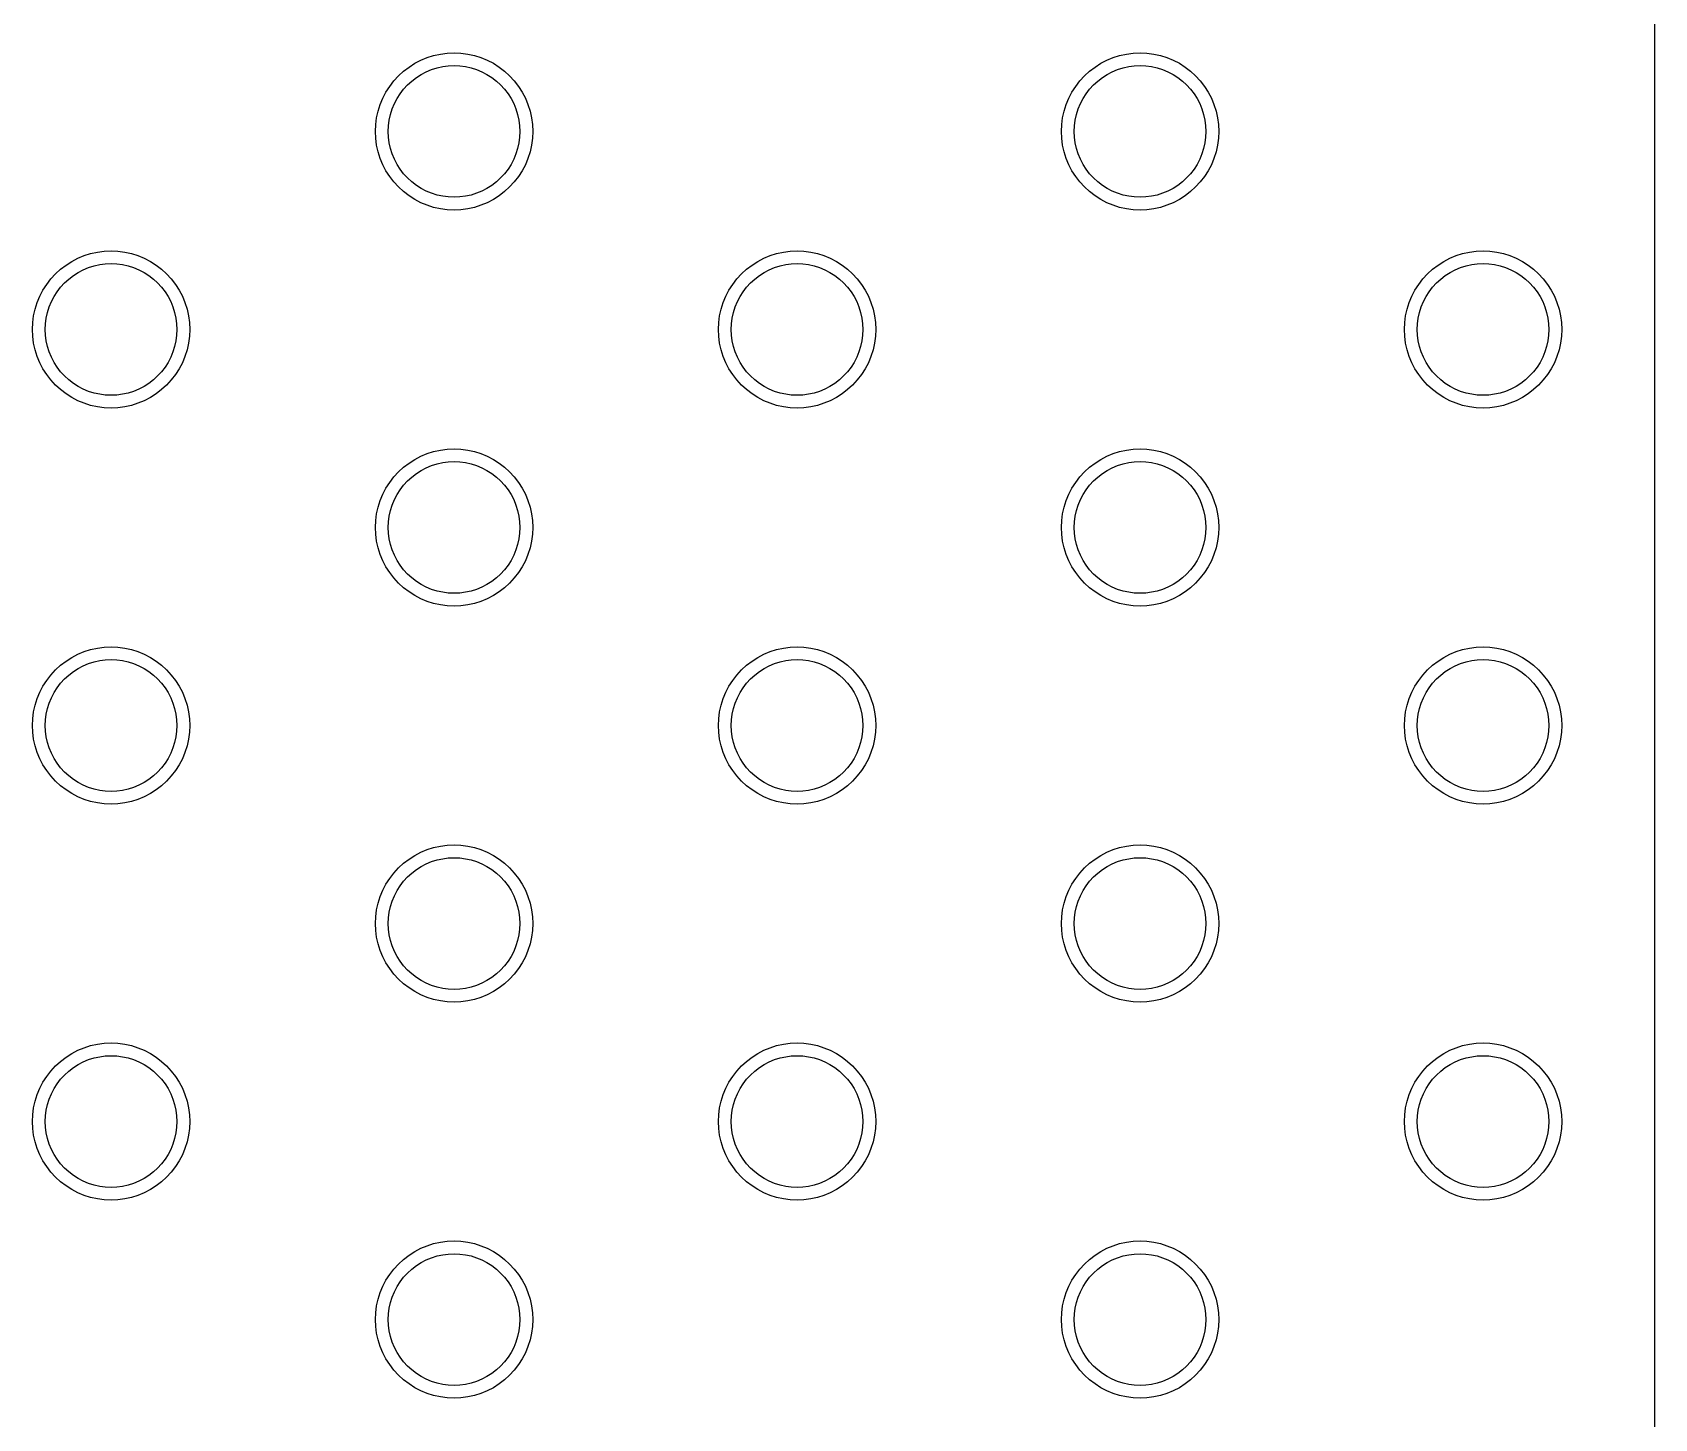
# Model space of a CAD drawing. Header units: millimetres. Extents: x 0 to 689, y -1000001 to 2212.
# Drawn here: x 291.1 to 454.9, y 1805 to 1945 of the extents above; entities that cross this region are included whole.
import ezdxf

# ---------------------------------------------------------------- set-up
doc = ezdxf.new("R2010")
doc.units = ezdxf.units.MM
doc.layers.add('DRAWING', color=7, linetype='Continuous')

msp = doc.modelspace()

# ---------------------------------------------------------------- linework, layer by layer
at = {"layer": 'DRAWING', "linetype": 'CONTINUOUS', "true_color": 0x222222}
msp.add_line((454.92, 2135), (454.92, 335), dxfattribs=at)
at = {"layer": 'DRAWING', "linetype": 'CONTINUOUS', "true_color": 0xff1a1a}
for points in [[(341.62, 1935), (341.59, 1934.31), (341.5, 1933.62), (341.35, 1932.94), (341.14, 1932.28), (340.88, 1931.64), (340.56, 1931.03), (340.18, 1930.45), (339.76, 1929.9), (339.29, 1929.39), (338.78, 1928.92), (338.23, 1928.5), (337.65, 1928.12), (337.04, 1927.8), (336.4, 1927.54), (335.74, 1927.33), (335.06, 1927.18), (334.37, 1927.09), (333.68, 1927.06), (332.99, 1927.09), (332.3, 1927.18), (331.62, 1927.33), (330.96, 1927.54), (330.32, 1927.8), (329.71, 1928.12), (329.13, 1928.5), (328.58, 1928.92), (328.07, 1929.39), (327.6, 1929.9), (327.18, 1930.45), (326.8, 1931.03), (326.48, 1931.64), (326.22, 1932.28), (326.01, 1932.94), (325.86, 1933.62), (325.77, 1934.31), (325.74, 1935), (325.77, 1935.69), (325.86, 1936.38), (326.01, 1937.06), (326.22, 1937.72), (326.48, 1938.36), (326.8, 1938.97), (327.18, 1939.55), (327.6, 1940.1), (328.07, 1940.61), (328.58, 1941.08), (329.13, 1941.5), (329.71, 1941.88), (330.32, 1942.2), (330.96, 1942.46), (331.62, 1942.67), (332.3, 1942.82), (332.99, 1942.91), (333.68, 1942.94), (334.37, 1942.91), (335.06, 1942.82), (335.74, 1942.67), (336.4, 1942.46), (337.04, 1942.2), (337.65, 1941.88), (338.23, 1941.5), (338.78, 1941.08), (339.29, 1940.61), (339.76, 1940.1), (340.18, 1939.55), (340.56, 1938.97), (340.88, 1938.36), (341.14, 1937.72), (341.35, 1937.06), (341.5, 1936.38), (341.59, 1935.69), (341.62, 1935)], [(410.9, 1935), (410.87, 1934.31), (410.78, 1933.62), (410.63, 1932.94), (410.42, 1932.28), (410.16, 1931.64), (409.84, 1931.03), (409.46, 1930.45), (409.04, 1929.9), (408.57, 1929.39), (408.06, 1928.92), (407.51, 1928.5), (406.93, 1928.12), (406.32, 1927.8), (405.68, 1927.54), (405.02, 1927.33), (404.34, 1927.18), (403.65, 1927.09), (402.96, 1927.06), (402.27, 1927.09), (401.58, 1927.18), (400.9, 1927.33), (400.24, 1927.54), (399.6, 1927.8), (398.99, 1928.12), (398.41, 1928.5), (397.86, 1928.92), (397.35, 1929.39), (396.88, 1929.9), (396.46, 1930.45), (396.08, 1931.03), (395.76, 1931.64), (395.5, 1932.28), (395.29, 1932.94), (395.14, 1933.62), (395.05, 1934.31), (395.02, 1935), (395.05, 1935.69), (395.14, 1936.38), (395.29, 1937.06), (395.5, 1937.72), (395.76, 1938.36), (396.08, 1938.97), (396.46, 1939.55), (396.88, 1940.1), (397.35, 1940.61), (397.86, 1941.08), (398.41, 1941.5), (398.99, 1941.88), (399.6, 1942.2), (400.24, 1942.46), (400.9, 1942.67), (401.58, 1942.82), (402.27, 1942.91), (402.96, 1942.94), (403.65, 1942.91), (404.34, 1942.82), (405.02, 1942.67), (405.68, 1942.46), (406.32, 1942.2), (406.93, 1941.88), (407.51, 1941.5), (408.06, 1941.08), (408.57, 1940.61), (409.04, 1940.1), (409.46, 1939.55), (409.84, 1938.97), (410.16, 1938.36), (410.42, 1937.72), (410.63, 1937.06), (410.78, 1936.38), (410.87, 1935.69), (410.9, 1935)], [(306.98, 1915), (306.95, 1914.31), (306.86, 1913.62), (306.71, 1912.94), (306.5, 1912.28), (306.24, 1911.64), (305.92, 1911.03), (305.54, 1910.45), (305.12, 1909.9), (304.65, 1909.39), (304.14, 1908.92), (303.59, 1908.5), (303.01, 1908.12), (302.4, 1907.8), (301.76, 1907.54), (301.1, 1907.33), (300.42, 1907.18), (299.73, 1907.09), (299.04, 1907.06), (298.35, 1907.09), (297.66, 1907.18), (296.98, 1907.33), (296.32, 1907.54), (295.68, 1907.8), (295.07, 1908.12), (294.49, 1908.5), (293.94, 1908.92), (293.43, 1909.39), (292.96, 1909.9), (292.54, 1910.45), (292.16, 1911.03), (291.84, 1911.64), (291.58, 1912.28), (291.37, 1912.94), (291.22, 1913.62), (291.13, 1914.31), (291.1, 1915), (291.13, 1915.69), (291.22, 1916.38), (291.37, 1917.06), (291.58, 1917.72), (291.84, 1918.36), (292.16, 1918.97), (292.54, 1919.55), (292.96, 1920.1), (293.43, 1920.61), (293.94, 1921.08), (294.49, 1921.5), (295.07, 1921.88), (295.68, 1922.2), (296.32, 1922.46), (296.98, 1922.67), (297.66, 1922.82), (298.35, 1922.91), (299.04, 1922.94), (299.73, 1922.91), (300.42, 1922.82), (301.1, 1922.67), (301.76, 1922.46), (302.4, 1922.2), (303.01, 1921.88), (303.59, 1921.5), (304.14, 1921.08), (304.65, 1920.61), (305.12, 1920.1), (305.54, 1919.55), (305.92, 1918.97), (306.24, 1918.36), (306.5, 1917.72), (306.71, 1917.06), (306.86, 1916.38), (306.95, 1915.69), (306.98, 1915)], [(376.26, 1915), (376.23, 1914.31), (376.14, 1913.62), (375.99, 1912.94), (375.78, 1912.28), (375.52, 1911.64), (375.2, 1911.03), (374.82, 1910.45), (374.4, 1909.9), (373.93, 1909.39), (373.42, 1908.92), (372.87, 1908.5), (372.29, 1908.12), (371.68, 1907.8), (371.04, 1907.54), (370.38, 1907.33), (369.7, 1907.18), (369.01, 1907.09), (368.32, 1907.06), (367.63, 1907.09), (366.94, 1907.18), (366.26, 1907.33), (365.6, 1907.54), (364.96, 1907.8), (364.35, 1908.12), (363.77, 1908.5), (363.22, 1908.92), (362.71, 1909.39), (362.24, 1909.9), (361.82, 1910.45), (361.44, 1911.03), (361.12, 1911.64), (360.86, 1912.28), (360.65, 1912.94), (360.5, 1913.62), (360.41, 1914.31), (360.38, 1915), (360.41, 1915.69), (360.5, 1916.38), (360.65, 1917.06), (360.86, 1917.72), (361.12, 1918.36), (361.44, 1918.97), (361.82, 1919.55), (362.24, 1920.1), (362.71, 1920.61), (363.22, 1921.08), (363.77, 1921.5), (364.35, 1921.88), (364.96, 1922.2), (365.6, 1922.46), (366.26, 1922.67), (366.94, 1922.82), (367.63, 1922.91), (368.32, 1922.94), (369.01, 1922.91), (369.7, 1922.82), (370.38, 1922.67), (371.04, 1922.46), (371.68, 1922.2), (372.29, 1921.88), (372.87, 1921.5), (373.42, 1921.08), (373.93, 1920.61), (374.4, 1920.1), (374.82, 1919.55), (375.2, 1918.97), (375.52, 1918.36), (375.78, 1917.72), (375.99, 1917.06), (376.14, 1916.38), (376.23, 1915.69), (376.26, 1915)], [(445.54, 1915), (445.51, 1914.31), (445.42, 1913.62), (445.27, 1912.94), (445.06, 1912.28), (444.8, 1911.64), (444.48, 1911.03), (444.1, 1910.45), (443.68, 1909.9), (443.21, 1909.39), (442.7, 1908.92), (442.15, 1908.5), (441.57, 1908.12), (440.96, 1907.8), (440.32, 1907.54), (439.66, 1907.33), (438.98, 1907.18), (438.29, 1907.09), (437.6, 1907.06), (436.91, 1907.09), (436.22, 1907.18), (435.54, 1907.33), (434.88, 1907.54), (434.24, 1907.8), (433.63, 1908.12), (433.05, 1908.5), (432.5, 1908.92), (431.99, 1909.39), (431.52, 1909.9), (431.1, 1910.45), (430.72, 1911.03), (430.4, 1911.64), (430.14, 1912.28), (429.93, 1912.94), (429.78, 1913.62), (429.69, 1914.31), (429.66, 1915), (429.69, 1915.69), (429.78, 1916.38), (429.93, 1917.06), (430.14, 1917.72), (430.4, 1918.36), (430.72, 1918.97), (431.1, 1919.55), (431.52, 1920.1), (431.99, 1920.61), (432.5, 1921.08), (433.05, 1921.5), (433.63, 1921.88), (434.24, 1922.2), (434.88, 1922.46), (435.54, 1922.67), (436.22, 1922.82), (436.91, 1922.91), (437.6, 1922.94), (438.29, 1922.91), (438.98, 1922.82), (439.66, 1922.67), (440.32, 1922.46), (440.96, 1922.2), (441.57, 1921.88), (442.15, 1921.5), (442.7, 1921.08), (443.21, 1920.61), (443.68, 1920.1), (444.1, 1919.55), (444.48, 1918.97), (444.8, 1918.36), (445.06, 1917.72), (445.27, 1917.06), (445.42, 1916.38), (445.51, 1915.69), (445.54, 1915)], [(341.62, 1895), (341.59, 1894.31), (341.5, 1893.62), (341.35, 1892.94), (341.14, 1892.28), (340.88, 1891.64), (340.56, 1891.03), (340.18, 1890.45), (339.76, 1889.9), (339.29, 1889.39), (338.78, 1888.92), (338.23, 1888.5), (337.65, 1888.12), (337.04, 1887.8), (336.4, 1887.54), (335.74, 1887.33), (335.06, 1887.18), (334.37, 1887.09), (333.68, 1887.06), (332.99, 1887.09), (332.3, 1887.18), (331.62, 1887.33), (330.96, 1887.54), (330.32, 1887.8), (329.71, 1888.12), (329.13, 1888.5), (328.58, 1888.92), (328.07, 1889.39), (327.6, 1889.9), (327.18, 1890.45), (326.8, 1891.03), (326.48, 1891.64), (326.22, 1892.28), (326.01, 1892.94), (325.86, 1893.62), (325.77, 1894.31), (325.74, 1895), (325.77, 1895.69), (325.86, 1896.38), (326.01, 1897.06), (326.22, 1897.72), (326.48, 1898.36), (326.8, 1898.97), (327.18, 1899.55), (327.6, 1900.1), (328.07, 1900.61), (328.58, 1901.08), (329.13, 1901.5), (329.71, 1901.88), (330.32, 1902.2), (330.96, 1902.46), (331.62, 1902.67), (332.3, 1902.82), (332.99, 1902.91), (333.68, 1902.94), (334.37, 1902.91), (335.06, 1902.82), (335.74, 1902.67), (336.4, 1902.46), (337.04, 1902.2), (337.65, 1901.88), (338.23, 1901.5), (338.78, 1901.08), (339.29, 1900.61), (339.76, 1900.1), (340.18, 1899.55), (340.56, 1898.97), (340.88, 1898.36), (341.14, 1897.72), (341.35, 1897.06), (341.5, 1896.38), (341.59, 1895.69), (341.62, 1895)], [(410.9, 1895), (410.87, 1894.31), (410.78, 1893.62), (410.63, 1892.94), (410.42, 1892.28), (410.16, 1891.64), (409.84, 1891.03), (409.46, 1890.45), (409.04, 1889.9), (408.57, 1889.39), (408.06, 1888.92), (407.51, 1888.5), (406.93, 1888.12), (406.32, 1887.8), (405.68, 1887.54), (405.02, 1887.33), (404.34, 1887.18), (403.65, 1887.09), (402.96, 1887.06), (402.27, 1887.09), (401.58, 1887.18), (400.9, 1887.33), (400.24, 1887.54), (399.6, 1887.8), (398.99, 1888.12), (398.41, 1888.5), (397.86, 1888.92), (397.35, 1889.39), (396.88, 1889.9), (396.46, 1890.45), (396.08, 1891.03), (395.76, 1891.64), (395.5, 1892.28), (395.29, 1892.94), (395.14, 1893.62), (395.05, 1894.31), (395.02, 1895), (395.05, 1895.69), (395.14, 1896.38), (395.29, 1897.06), (395.5, 1897.72), (395.76, 1898.36), (396.08, 1898.97), (396.46, 1899.55), (396.88, 1900.1), (397.35, 1900.61), (397.86, 1901.08), (398.41, 1901.5), (398.99, 1901.88), (399.6, 1902.2), (400.24, 1902.46), (400.9, 1902.67), (401.58, 1902.82), (402.27, 1902.91), (402.96, 1902.94), (403.65, 1902.91), (404.34, 1902.82), (405.02, 1902.67), (405.68, 1902.46), (406.32, 1902.2), (406.93, 1901.88), (407.51, 1901.5), (408.06, 1901.08), (408.57, 1900.61), (409.04, 1900.1), (409.46, 1899.55), (409.84, 1898.97), (410.16, 1898.36), (410.42, 1897.72), (410.63, 1897.06), (410.78, 1896.38), (410.87, 1895.69), (410.9, 1895)], [(306.98, 1875), (306.95, 1874.31), (306.86, 1873.62), (306.71, 1872.94), (306.5, 1872.28), (306.24, 1871.64), (305.92, 1871.03), (305.54, 1870.45), (305.12, 1869.9), (304.65, 1869.39), (304.14, 1868.92), (303.59, 1868.5), (303.01, 1868.12), (302.4, 1867.8), (301.76, 1867.54), (301.1, 1867.33), (300.42, 1867.18), (299.73, 1867.09), (299.04, 1867.06), (298.35, 1867.09), (297.66, 1867.18), (296.98, 1867.33), (296.32, 1867.54), (295.68, 1867.8), (295.07, 1868.12), (294.49, 1868.5), (293.94, 1868.92), (293.43, 1869.39), (292.96, 1869.9), (292.54, 1870.45), (292.16, 1871.03), (291.84, 1871.64), (291.58, 1872.28), (291.37, 1872.94), (291.22, 1873.62), (291.13, 1874.31), (291.1, 1875), (291.13, 1875.69), (291.22, 1876.38), (291.37, 1877.06), (291.58, 1877.72), (291.84, 1878.36), (292.16, 1878.97), (292.54, 1879.55), (292.96, 1880.1), (293.43, 1880.61), (293.94, 1881.08), (294.49, 1881.5), (295.07, 1881.88), (295.68, 1882.2), (296.32, 1882.46), (296.98, 1882.67), (297.66, 1882.82), (298.35, 1882.91), (299.04, 1882.94), (299.73, 1882.91), (300.42, 1882.82), (301.1, 1882.67), (301.76, 1882.46), (302.4, 1882.2), (303.01, 1881.88), (303.59, 1881.5), (304.14, 1881.08), (304.65, 1880.61), (305.12, 1880.1), (305.54, 1879.55), (305.92, 1878.97), (306.24, 1878.36), (306.5, 1877.72), (306.71, 1877.06), (306.86, 1876.38), (306.95, 1875.69), (306.98, 1875)], [(376.26, 1875), (376.23, 1874.31), (376.14, 1873.62), (375.99, 1872.94), (375.78, 1872.28), (375.52, 1871.64), (375.2, 1871.03), (374.82, 1870.45), (374.4, 1869.9), (373.93, 1869.39), (373.42, 1868.92), (372.87, 1868.5), (372.29, 1868.12), (371.68, 1867.8), (371.04, 1867.54), (370.38, 1867.33), (369.7, 1867.18), (369.01, 1867.09), (368.32, 1867.06), (367.63, 1867.09), (366.94, 1867.18), (366.26, 1867.33), (365.6, 1867.54), (364.96, 1867.8), (364.35, 1868.12), (363.77, 1868.5), (363.22, 1868.92), (362.71, 1869.39), (362.24, 1869.9), (361.82, 1870.45), (361.44, 1871.03), (361.12, 1871.64), (360.86, 1872.28), (360.65, 1872.94), (360.5, 1873.62), (360.41, 1874.31), (360.38, 1875), (360.41, 1875.69), (360.5, 1876.38), (360.65, 1877.06), (360.86, 1877.72), (361.12, 1878.36), (361.44, 1878.97), (361.82, 1879.55), (362.24, 1880.1), (362.71, 1880.61), (363.22, 1881.08), (363.77, 1881.5), (364.35, 1881.88), (364.96, 1882.2), (365.6, 1882.46), (366.26, 1882.67), (366.94, 1882.82), (367.63, 1882.91), (368.32, 1882.94), (369.01, 1882.91), (369.7, 1882.82), (370.38, 1882.67), (371.04, 1882.46), (371.68, 1882.2), (372.29, 1881.88), (372.87, 1881.5), (373.42, 1881.08), (373.93, 1880.61), (374.4, 1880.1), (374.82, 1879.55), (375.2, 1878.97), (375.52, 1878.36), (375.78, 1877.72), (375.99, 1877.06), (376.14, 1876.38), (376.23, 1875.69), (376.26, 1875)], [(445.54, 1875), (445.51, 1874.31), (445.42, 1873.62), (445.27, 1872.94), (445.06, 1872.28), (444.8, 1871.64), (444.48, 1871.03), (444.1, 1870.45), (443.68, 1869.9), (443.21, 1869.39), (442.7, 1868.92), (442.15, 1868.5), (441.57, 1868.12), (440.96, 1867.8), (440.32, 1867.54), (439.66, 1867.33), (438.98, 1867.18), (438.29, 1867.09), (437.6, 1867.06), (436.91, 1867.09), (436.22, 1867.18), (435.54, 1867.33), (434.88, 1867.54), (434.24, 1867.8), (433.63, 1868.12), (433.05, 1868.5), (432.5, 1868.92), (431.99, 1869.39), (431.52, 1869.9), (431.1, 1870.45), (430.72, 1871.03), (430.4, 1871.64), (430.14, 1872.28), (429.93, 1872.94), (429.78, 1873.62), (429.69, 1874.31), (429.66, 1875), (429.69, 1875.69), (429.78, 1876.38), (429.93, 1877.06), (430.14, 1877.72), (430.4, 1878.36), (430.72, 1878.97), (431.1, 1879.55), (431.52, 1880.1), (431.99, 1880.61), (432.5, 1881.08), (433.05, 1881.5), (433.63, 1881.88), (434.24, 1882.2), (434.88, 1882.46), (435.54, 1882.67), (436.22, 1882.82), (436.91, 1882.91), (437.6, 1882.94), (438.29, 1882.91), (438.98, 1882.82), (439.66, 1882.67), (440.32, 1882.46), (440.96, 1882.2), (441.57, 1881.88), (442.15, 1881.5), (442.7, 1881.08), (443.21, 1880.61), (443.68, 1880.1), (444.1, 1879.55), (444.48, 1878.97), (444.8, 1878.36), (445.06, 1877.72), (445.27, 1877.06), (445.42, 1876.38), (445.51, 1875.69), (445.54, 1875)], [(341.62, 1855), (341.59, 1854.31), (341.5, 1853.62), (341.35, 1852.94), (341.14, 1852.28), (340.88, 1851.64), (340.56, 1851.03), (340.18, 1850.45), (339.76, 1849.9), (339.29, 1849.39), (338.78, 1848.92), (338.23, 1848.5), (337.65, 1848.12), (337.04, 1847.8), (336.4, 1847.54), (335.74, 1847.33), (335.06, 1847.18), (334.37, 1847.09), (333.68, 1847.06), (332.99, 1847.09), (332.3, 1847.18), (331.62, 1847.33), (330.96, 1847.54), (330.32, 1847.8), (329.71, 1848.12), (329.13, 1848.5), (328.58, 1848.92), (328.07, 1849.39), (327.6, 1849.9), (327.18, 1850.45), (326.8, 1851.03), (326.48, 1851.64), (326.22, 1852.28), (326.01, 1852.94), (325.86, 1853.62), (325.77, 1854.31), (325.74, 1855), (325.77, 1855.69), (325.86, 1856.38), (326.01, 1857.06), (326.22, 1857.72), (326.48, 1858.36), (326.8, 1858.97), (327.18, 1859.55), (327.6, 1860.1), (328.07, 1860.61), (328.58, 1861.08), (329.13, 1861.5), (329.71, 1861.88), (330.32, 1862.2), (330.96, 1862.46), (331.62, 1862.67), (332.3, 1862.82), (332.99, 1862.91), (333.68, 1862.94), (334.37, 1862.91), (335.06, 1862.82), (335.74, 1862.67), (336.4, 1862.46), (337.04, 1862.2), (337.65, 1861.88), (338.23, 1861.5), (338.78, 1861.08), (339.29, 1860.61), (339.76, 1860.1), (340.18, 1859.55), (340.56, 1858.97), (340.88, 1858.36), (341.14, 1857.72), (341.35, 1857.06), (341.5, 1856.38), (341.59, 1855.69), (341.62, 1855)], [(410.9, 1855), (410.87, 1854.31), (410.78, 1853.62), (410.63, 1852.94), (410.42, 1852.28), (410.16, 1851.64), (409.84, 1851.03), (409.46, 1850.45), (409.04, 1849.9), (408.57, 1849.39), (408.06, 1848.92), (407.51, 1848.5), (406.93, 1848.12), (406.32, 1847.8), (405.68, 1847.54), (405.02, 1847.33), (404.34, 1847.18), (403.65, 1847.09), (402.96, 1847.06), (402.27, 1847.09), (401.58, 1847.18), (400.9, 1847.33), (400.24, 1847.54), (399.6, 1847.8), (398.99, 1848.12), (398.41, 1848.5), (397.86, 1848.92), (397.35, 1849.39), (396.88, 1849.9), (396.46, 1850.45), (396.08, 1851.03), (395.76, 1851.64), (395.5, 1852.28), (395.29, 1852.94), (395.14, 1853.62), (395.05, 1854.31), (395.02, 1855), (395.05, 1855.69), (395.14, 1856.38), (395.29, 1857.06), (395.5, 1857.72), (395.76, 1858.36), (396.08, 1858.97), (396.46, 1859.55), (396.88, 1860.1), (397.35, 1860.61), (397.86, 1861.08), (398.41, 1861.5), (398.99, 1861.88), (399.6, 1862.2), (400.24, 1862.46), (400.9, 1862.67), (401.58, 1862.82), (402.27, 1862.91), (402.96, 1862.94), (403.65, 1862.91), (404.34, 1862.82), (405.02, 1862.67), (405.68, 1862.46), (406.32, 1862.2), (406.93, 1861.88), (407.51, 1861.5), (408.06, 1861.08), (408.57, 1860.61), (409.04, 1860.1), (409.46, 1859.55), (409.84, 1858.97), (410.16, 1858.36), (410.42, 1857.72), (410.63, 1857.06), (410.78, 1856.38), (410.87, 1855.69), (410.9, 1855)], [(306.98, 1835), (306.95, 1834.31), (306.86, 1833.62), (306.71, 1832.94), (306.5, 1832.28), (306.24, 1831.64), (305.92, 1831.03), (305.54, 1830.45), (305.12, 1829.9), (304.65, 1829.39), (304.14, 1828.92), (303.59, 1828.5), (303.01, 1828.12), (302.4, 1827.8), (301.76, 1827.54), (301.1, 1827.33), (300.42, 1827.18), (299.73, 1827.09), (299.04, 1827.06), (298.35, 1827.09), (297.66, 1827.18), (296.98, 1827.33), (296.32, 1827.54), (295.68, 1827.8), (295.07, 1828.12), (294.49, 1828.5), (293.94, 1828.92), (293.43, 1829.39), (292.96, 1829.9), (292.54, 1830.45), (292.16, 1831.03), (291.84, 1831.64), (291.58, 1832.28), (291.37, 1832.94), (291.22, 1833.62), (291.13, 1834.31), (291.1, 1835), (291.13, 1835.69), (291.22, 1836.38), (291.37, 1837.06), (291.58, 1837.72), (291.84, 1838.36), (292.16, 1838.97), (292.54, 1839.55), (292.96, 1840.1), (293.43, 1840.61), (293.94, 1841.08), (294.49, 1841.5), (295.07, 1841.88), (295.68, 1842.2), (296.32, 1842.46), (296.98, 1842.67), (297.66, 1842.82), (298.35, 1842.91), (299.04, 1842.94), (299.73, 1842.91), (300.42, 1842.82), (301.1, 1842.67), (301.76, 1842.46), (302.4, 1842.2), (303.01, 1841.88), (303.59, 1841.5), (304.14, 1841.08), (304.65, 1840.61), (305.12, 1840.1), (305.54, 1839.55), (305.92, 1838.97), (306.24, 1838.36), (306.5, 1837.72), (306.71, 1837.06), (306.86, 1836.38), (306.95, 1835.69), (306.98, 1835)], [(376.26, 1835), (376.23, 1834.31), (376.14, 1833.62), (375.99, 1832.94), (375.78, 1832.28), (375.52, 1831.64), (375.2, 1831.03), (374.82, 1830.45), (374.4, 1829.9), (373.93, 1829.39), (373.42, 1828.92), (372.87, 1828.5), (372.29, 1828.12), (371.68, 1827.8), (371.04, 1827.54), (370.38, 1827.33), (369.7, 1827.18), (369.01, 1827.09), (368.32, 1827.06), (367.63, 1827.09), (366.94, 1827.18), (366.26, 1827.33), (365.6, 1827.54), (364.96, 1827.8), (364.35, 1828.12), (363.77, 1828.5), (363.22, 1828.92), (362.71, 1829.39), (362.24, 1829.9), (361.82, 1830.45), (361.44, 1831.03), (361.12, 1831.64), (360.86, 1832.28), (360.65, 1832.94), (360.5, 1833.62), (360.41, 1834.31), (360.38, 1835), (360.41, 1835.69), (360.5, 1836.38), (360.65, 1837.06), (360.86, 1837.72), (361.12, 1838.36), (361.44, 1838.97), (361.82, 1839.55), (362.24, 1840.1), (362.71, 1840.61), (363.22, 1841.08), (363.77, 1841.5), (364.35, 1841.88), (364.96, 1842.2), (365.6, 1842.46), (366.26, 1842.67), (366.94, 1842.82), (367.63, 1842.91), (368.32, 1842.94), (369.01, 1842.91), (369.7, 1842.82), (370.38, 1842.67), (371.04, 1842.46), (371.68, 1842.2), (372.29, 1841.88), (372.87, 1841.5), (373.42, 1841.08), (373.93, 1840.61), (374.4, 1840.1), (374.82, 1839.55), (375.2, 1838.97), (375.52, 1838.36), (375.78, 1837.72), (375.99, 1837.06), (376.14, 1836.38), (376.23, 1835.69), (376.26, 1835)], [(445.54, 1835), (445.51, 1834.31), (445.42, 1833.62), (445.27, 1832.94), (445.06, 1832.28), (444.8, 1831.64), (444.48, 1831.03), (444.1, 1830.45), (443.68, 1829.9), (443.21, 1829.39), (442.7, 1828.92), (442.15, 1828.5), (441.57, 1828.12), (440.96, 1827.8), (440.32, 1827.54), (439.66, 1827.33), (438.98, 1827.18), (438.29, 1827.09), (437.6, 1827.06), (436.91, 1827.09), (436.22, 1827.18), (435.54, 1827.33), (434.88, 1827.54), (434.24, 1827.8), (433.63, 1828.12), (433.05, 1828.5), (432.5, 1828.92), (431.99, 1829.39), (431.52, 1829.9), (431.1, 1830.45), (430.72, 1831.03), (430.4, 1831.64), (430.14, 1832.28), (429.93, 1832.94), (429.78, 1833.62), (429.69, 1834.31), (429.66, 1835), (429.69, 1835.69), (429.78, 1836.38), (429.93, 1837.06), (430.14, 1837.72), (430.4, 1838.36), (430.72, 1838.97), (431.1, 1839.55), (431.52, 1840.1), (431.99, 1840.61), (432.5, 1841.08), (433.05, 1841.5), (433.63, 1841.88), (434.24, 1842.2), (434.88, 1842.46), (435.54, 1842.67), (436.22, 1842.82), (436.91, 1842.91), (437.6, 1842.94), (438.29, 1842.91), (438.98, 1842.82), (439.66, 1842.67), (440.32, 1842.46), (440.96, 1842.2), (441.57, 1841.88), (442.15, 1841.5), (442.7, 1841.08), (443.21, 1840.61), (443.68, 1840.1), (444.1, 1839.55), (444.48, 1838.97), (444.8, 1838.36), (445.06, 1837.72), (445.27, 1837.06), (445.42, 1836.38), (445.51, 1835.69), (445.54, 1835)], [(341.62, 1815), (341.59, 1814.31), (341.5, 1813.62), (341.35, 1812.94), (341.14, 1812.28), (340.88, 1811.64), (340.56, 1811.03), (340.18, 1810.45), (339.76, 1809.9), (339.29, 1809.39), (338.78, 1808.92), (338.23, 1808.5), (337.65, 1808.12), (337.04, 1807.8), (336.4, 1807.54), (335.74, 1807.33), (335.06, 1807.18), (334.37, 1807.09), (333.68, 1807.06), (332.99, 1807.09), (332.3, 1807.18), (331.62, 1807.33), (330.96, 1807.54), (330.32, 1807.8), (329.71, 1808.12), (329.13, 1808.5), (328.58, 1808.92), (328.07, 1809.39), (327.6, 1809.9), (327.18, 1810.45), (326.8, 1811.03), (326.48, 1811.64), (326.22, 1812.28), (326.01, 1812.94), (325.86, 1813.62), (325.77, 1814.31), (325.74, 1815), (325.77, 1815.69), (325.86, 1816.38), (326.01, 1817.06), (326.22, 1817.72), (326.48, 1818.36), (326.8, 1818.97), (327.18, 1819.55), (327.6, 1820.1), (328.07, 1820.61), (328.58, 1821.08), (329.13, 1821.5), (329.71, 1821.88), (330.32, 1822.2), (330.96, 1822.46), (331.62, 1822.67), (332.3, 1822.82), (332.99, 1822.91), (333.68, 1822.94), (334.37, 1822.91), (335.06, 1822.82), (335.74, 1822.67), (336.4, 1822.46), (337.04, 1822.2), (337.65, 1821.88), (338.23, 1821.5), (338.78, 1821.08), (339.29, 1820.61), (339.76, 1820.1), (340.18, 1819.55), (340.56, 1818.97), (340.88, 1818.36), (341.14, 1817.72), (341.35, 1817.06), (341.5, 1816.38), (341.59, 1815.69), (341.62, 1815)], [(410.9, 1815), (410.87, 1814.31), (410.78, 1813.62), (410.63, 1812.94), (410.42, 1812.28), (410.16, 1811.64), (409.84, 1811.03), (409.46, 1810.45), (409.04, 1809.9), (408.57, 1809.39), (408.06, 1808.92), (407.51, 1808.5), (406.93, 1808.12), (406.32, 1807.8), (405.68, 1807.54), (405.02, 1807.33), (404.34, 1807.18), (403.65, 1807.09), (402.96, 1807.06), (402.27, 1807.09), (401.58, 1807.18), (400.9, 1807.33), (400.24, 1807.54), (399.6, 1807.8), (398.99, 1808.12), (398.41, 1808.5), (397.86, 1808.92), (397.35, 1809.39), (396.88, 1809.9), (396.46, 1810.45), (396.08, 1811.03), (395.76, 1811.64), (395.5, 1812.28), (395.29, 1812.94), (395.14, 1813.62), (395.05, 1814.31), (395.02, 1815), (395.05, 1815.69), (395.14, 1816.38), (395.29, 1817.06), (395.5, 1817.72), (395.76, 1818.36), (396.08, 1818.97), (396.46, 1819.55), (396.88, 1820.1), (397.35, 1820.61), (397.86, 1821.08), (398.41, 1821.5), (398.99, 1821.88), (399.6, 1822.2), (400.24, 1822.46), (400.9, 1822.67), (401.58, 1822.82), (402.27, 1822.91), (402.96, 1822.94), (403.65, 1822.91), (404.34, 1822.82), (405.02, 1822.67), (405.68, 1822.46), (406.32, 1822.2), (406.93, 1821.88), (407.51, 1821.5), (408.06, 1821.08), (408.57, 1820.61), (409.04, 1820.1), (409.46, 1819.55), (409.84, 1818.97), (410.16, 1818.36), (410.42, 1817.72), (410.63, 1817.06), (410.78, 1816.38), (410.87, 1815.69), (410.9, 1815)]]:
    msp.add_lwpolyline(points, close=True, dxfattribs=at)
at = {"layer": 'DRAWING', "linetype": 'CONTINUOUS', "true_color": 0x111111}
for points in [[(340.33, 1935), (340.3, 1934.42), (340.23, 1933.85), (340.1, 1933.28), (339.93, 1932.73), (339.71, 1932.19), (339.44, 1931.67), (339.13, 1931.19), (338.77, 1930.73), (338.38, 1930.3), (337.95, 1929.91), (337.49, 1929.55), (337, 1929.24), (336.49, 1928.97), (335.95, 1928.75), (335.4, 1928.58), (334.83, 1928.45), (334.26, 1928.38), (333.68, 1928.35), (333.1, 1928.38), (332.53, 1928.45), (331.96, 1928.58), (331.41, 1928.75), (330.87, 1928.97), (330.36, 1929.24), (329.87, 1929.55), (329.41, 1929.91), (328.98, 1930.3), (328.59, 1930.73), (328.23, 1931.19), (327.92, 1931.67), (327.65, 1932.19), (327.43, 1932.73), (327.26, 1933.28), (327.13, 1933.85), (327.06, 1934.42), (327.03, 1935), (327.06, 1935.58), (327.13, 1936.15), (327.26, 1936.72), (327.43, 1937.27), (327.65, 1937.81), (327.92, 1938.33), (328.23, 1938.81), (328.59, 1939.27), (328.98, 1939.7), (329.41, 1940.09), (329.87, 1940.45), (330.36, 1940.76), (330.87, 1941.03), (331.41, 1941.25), (331.96, 1941.42), (332.53, 1941.55), (333.1, 1941.62), (333.68, 1941.65), (334.26, 1941.62), (334.83, 1941.55), (335.4, 1941.42), (335.95, 1941.25), (336.49, 1941.03), (337, 1940.76), (337.49, 1940.45), (337.95, 1940.09), (338.38, 1939.7), (338.77, 1939.27), (339.13, 1938.81), (339.44, 1938.33), (339.71, 1937.81), (339.93, 1937.27), (340.1, 1936.72), (340.23, 1936.15), (340.3, 1935.58), (340.33, 1935)], [(409.61, 1935), (409.58, 1934.42), (409.51, 1933.85), (409.38, 1933.28), (409.21, 1932.73), (408.99, 1932.19), (408.72, 1931.67), (408.41, 1931.19), (408.05, 1930.73), (407.66, 1930.3), (407.23, 1929.91), (406.77, 1929.55), (406.29, 1929.24), (405.77, 1928.97), (405.23, 1928.75), (404.68, 1928.58), (404.11, 1928.45), (403.54, 1928.38), (402.96, 1928.35), (402.38, 1928.38), (401.81, 1928.45), (401.24, 1928.58), (400.69, 1928.75), (400.15, 1928.97), (399.64, 1929.24), (399.15, 1929.55), (398.69, 1929.91), (398.26, 1930.3), (397.87, 1930.73), (397.51, 1931.19), (397.2, 1931.67), (396.93, 1932.19), (396.71, 1932.73), (396.54, 1933.28), (396.41, 1933.85), (396.34, 1934.42), (396.31, 1935), (396.34, 1935.58), (396.41, 1936.15), (396.54, 1936.72), (396.71, 1937.27), (396.93, 1937.81), (397.2, 1938.33), (397.51, 1938.81), (397.87, 1939.27), (398.26, 1939.7), (398.69, 1940.09), (399.15, 1940.45), (399.64, 1940.76), (400.15, 1941.03), (400.69, 1941.25), (401.24, 1941.42), (401.81, 1941.55), (402.38, 1941.62), (402.96, 1941.65), (403.54, 1941.62), (404.11, 1941.55), (404.68, 1941.42), (405.23, 1941.25), (405.77, 1941.03), (406.29, 1940.76), (406.77, 1940.45), (407.23, 1940.09), (407.66, 1939.7), (408.05, 1939.27), (408.41, 1938.81), (408.72, 1938.33), (408.99, 1937.81), (409.21, 1937.27), (409.38, 1936.72), (409.51, 1936.15), (409.58, 1935.58), (409.61, 1935)], [(305.69, 1915), (305.66, 1914.42), (305.59, 1913.85), (305.46, 1913.28), (305.29, 1912.73), (305.07, 1912.19), (304.8, 1911.67), (304.49, 1911.19), (304.13, 1910.73), (303.74, 1910.3), (303.31, 1909.91), (302.85, 1909.55), (302.37, 1909.24), (301.85, 1908.97), (301.31, 1908.75), (300.76, 1908.58), (300.19, 1908.45), (299.62, 1908.38), (299.04, 1908.35), (298.46, 1908.38), (297.89, 1908.45), (297.32, 1908.58), (296.77, 1908.75), (296.23, 1908.97), (295.72, 1909.24), (295.23, 1909.55), (294.77, 1909.91), (294.34, 1910.3), (293.95, 1910.73), (293.59, 1911.19), (293.28, 1911.67), (293.01, 1912.19), (292.79, 1912.73), (292.62, 1913.28), (292.49, 1913.85), (292.42, 1914.42), (292.39, 1915), (292.42, 1915.58), (292.49, 1916.15), (292.62, 1916.72), (292.79, 1917.27), (293.01, 1917.81), (293.28, 1918.33), (293.59, 1918.81), (293.95, 1919.27), (294.34, 1919.7), (294.77, 1920.09), (295.23, 1920.45), (295.72, 1920.76), (296.23, 1921.03), (296.77, 1921.25), (297.32, 1921.42), (297.89, 1921.55), (298.46, 1921.62), (299.04, 1921.65), (299.62, 1921.62), (300.19, 1921.55), (300.76, 1921.42), (301.31, 1921.25), (301.85, 1921.03), (302.37, 1920.76), (302.85, 1920.45), (303.31, 1920.09), (303.74, 1919.7), (304.13, 1919.27), (304.49, 1918.81), (304.8, 1918.33), (305.07, 1917.81), (305.29, 1917.27), (305.46, 1916.72), (305.59, 1916.15), (305.66, 1915.58), (305.69, 1915)], [(374.97, 1915), (374.94, 1914.42), (374.87, 1913.85), (374.74, 1913.28), (374.57, 1912.73), (374.35, 1912.19), (374.08, 1911.67), (373.77, 1911.19), (373.41, 1910.73), (373.02, 1910.3), (372.59, 1909.91), (372.13, 1909.55), (371.64, 1909.24), (371.13, 1908.97), (370.59, 1908.75), (370.04, 1908.58), (369.47, 1908.45), (368.9, 1908.38), (368.32, 1908.35), (367.74, 1908.38), (367.17, 1908.45), (366.6, 1908.58), (366.05, 1908.75), (365.51, 1908.97), (365, 1909.24), (364.51, 1909.55), (364.05, 1909.91), (363.62, 1910.3), (363.23, 1910.73), (362.87, 1911.19), (362.56, 1911.67), (362.29, 1912.19), (362.07, 1912.73), (361.9, 1913.28), (361.77, 1913.85), (361.7, 1914.42), (361.67, 1915), (361.7, 1915.58), (361.77, 1916.15), (361.9, 1916.72), (362.07, 1917.27), (362.29, 1917.81), (362.56, 1918.33), (362.87, 1918.81), (363.23, 1919.27), (363.62, 1919.7), (364.05, 1920.09), (364.51, 1920.45), (365, 1920.76), (365.51, 1921.03), (366.05, 1921.25), (366.6, 1921.42), (367.17, 1921.55), (367.74, 1921.62), (368.32, 1921.65), (368.9, 1921.62), (369.47, 1921.55), (370.04, 1921.42), (370.59, 1921.25), (371.13, 1921.03), (371.64, 1920.76), (372.13, 1920.45), (372.59, 1920.09), (373.02, 1919.7), (373.41, 1919.27), (373.77, 1918.81), (374.08, 1918.33), (374.35, 1917.81), (374.57, 1917.27), (374.74, 1916.72), (374.87, 1916.15), (374.94, 1915.58), (374.97, 1915)], [(444.25, 1915), (444.22, 1914.42), (444.15, 1913.85), (444.02, 1913.28), (443.85, 1912.73), (443.63, 1912.19), (443.36, 1911.67), (443.05, 1911.19), (442.69, 1910.73), (442.3, 1910.3), (441.87, 1909.91), (441.41, 1909.55), (440.93, 1909.24), (440.41, 1908.97), (439.87, 1908.75), (439.32, 1908.58), (438.75, 1908.45), (438.18, 1908.38), (437.6, 1908.35), (437.02, 1908.38), (436.45, 1908.45), (435.88, 1908.58), (435.33, 1908.75), (434.79, 1908.97), (434.28, 1909.24), (433.79, 1909.55), (433.33, 1909.91), (432.9, 1910.3), (432.51, 1910.73), (432.15, 1911.19), (431.84, 1911.67), (431.57, 1912.19), (431.35, 1912.73), (431.18, 1913.28), (431.05, 1913.85), (430.98, 1914.42), (430.95, 1915), (430.98, 1915.58), (431.05, 1916.15), (431.18, 1916.72), (431.35, 1917.27), (431.57, 1917.81), (431.84, 1918.33), (432.15, 1918.81), (432.51, 1919.27), (432.9, 1919.7), (433.33, 1920.09), (433.79, 1920.45), (434.28, 1920.76), (434.79, 1921.03), (435.33, 1921.25), (435.88, 1921.42), (436.45, 1921.55), (437.02, 1921.62), (437.6, 1921.65), (438.18, 1921.62), (438.75, 1921.55), (439.32, 1921.42), (439.87, 1921.25), (440.41, 1921.03), (440.93, 1920.76), (441.41, 1920.45), (441.87, 1920.09), (442.3, 1919.7), (442.69, 1919.27), (443.05, 1918.81), (443.36, 1918.33), (443.63, 1917.81), (443.85, 1917.27), (444.02, 1916.72), (444.15, 1916.15), (444.22, 1915.58), (444.25, 1915)], [(340.33, 1895), (340.3, 1894.42), (340.23, 1893.85), (340.1, 1893.28), (339.93, 1892.73), (339.71, 1892.19), (339.44, 1891.67), (339.13, 1891.19), (338.77, 1890.73), (338.38, 1890.3), (337.95, 1889.91), (337.49, 1889.55), (337, 1889.24), (336.49, 1888.97), (335.95, 1888.75), (335.4, 1888.58), (334.83, 1888.45), (334.26, 1888.38), (333.68, 1888.35), (333.1, 1888.38), (332.53, 1888.45), (331.96, 1888.58), (331.41, 1888.75), (330.87, 1888.97), (330.36, 1889.24), (329.87, 1889.55), (329.41, 1889.91), (328.98, 1890.3), (328.59, 1890.73), (328.23, 1891.19), (327.92, 1891.67), (327.65, 1892.19), (327.43, 1892.73), (327.26, 1893.28), (327.13, 1893.85), (327.06, 1894.42), (327.03, 1895), (327.06, 1895.58), (327.13, 1896.15), (327.26, 1896.72), (327.43, 1897.27), (327.65, 1897.81), (327.92, 1898.33), (328.23, 1898.81), (328.59, 1899.27), (328.98, 1899.7), (329.41, 1900.09), (329.87, 1900.45), (330.36, 1900.76), (330.87, 1901.03), (331.41, 1901.25), (331.96, 1901.42), (332.53, 1901.55), (333.1, 1901.62), (333.68, 1901.65), (334.26, 1901.62), (334.83, 1901.55), (335.4, 1901.42), (335.95, 1901.25), (336.49, 1901.03), (337, 1900.76), (337.49, 1900.45), (337.95, 1900.09), (338.38, 1899.7), (338.77, 1899.27), (339.13, 1898.81), (339.44, 1898.33), (339.71, 1897.81), (339.93, 1897.27), (340.1, 1896.72), (340.23, 1896.15), (340.3, 1895.58), (340.33, 1895)], [(409.61, 1895), (409.58, 1894.42), (409.51, 1893.85), (409.38, 1893.28), (409.21, 1892.73), (408.99, 1892.19), (408.72, 1891.67), (408.41, 1891.19), (408.05, 1890.73), (407.66, 1890.3), (407.23, 1889.91), (406.77, 1889.55), (406.29, 1889.24), (405.77, 1888.97), (405.23, 1888.75), (404.68, 1888.58), (404.11, 1888.45), (403.54, 1888.38), (402.96, 1888.35), (402.38, 1888.38), (401.81, 1888.45), (401.24, 1888.58), (400.69, 1888.75), (400.15, 1888.97), (399.64, 1889.24), (399.15, 1889.55), (398.69, 1889.91), (398.26, 1890.3), (397.87, 1890.73), (397.51, 1891.19), (397.2, 1891.67), (396.93, 1892.19), (396.71, 1892.73), (396.54, 1893.28), (396.41, 1893.85), (396.34, 1894.42), (396.31, 1895), (396.34, 1895.58), (396.41, 1896.15), (396.54, 1896.72), (396.71, 1897.27), (396.93, 1897.81), (397.2, 1898.33), (397.51, 1898.81), (397.87, 1899.27), (398.26, 1899.7), (398.69, 1900.09), (399.15, 1900.45), (399.64, 1900.76), (400.15, 1901.03), (400.69, 1901.25), (401.24, 1901.42), (401.81, 1901.55), (402.38, 1901.62), (402.96, 1901.65), (403.54, 1901.62), (404.11, 1901.55), (404.68, 1901.42), (405.23, 1901.25), (405.77, 1901.03), (406.29, 1900.76), (406.77, 1900.45), (407.23, 1900.09), (407.66, 1899.7), (408.05, 1899.27), (408.41, 1898.81), (408.72, 1898.33), (408.99, 1897.81), (409.21, 1897.27), (409.38, 1896.72), (409.51, 1896.15), (409.58, 1895.58), (409.61, 1895)], [(305.69, 1875), (305.66, 1874.42), (305.59, 1873.85), (305.46, 1873.28), (305.29, 1872.73), (305.07, 1872.19), (304.8, 1871.67), (304.49, 1871.19), (304.13, 1870.73), (303.74, 1870.3), (303.31, 1869.91), (302.85, 1869.55), (302.37, 1869.24), (301.85, 1868.97), (301.31, 1868.75), (300.76, 1868.58), (300.19, 1868.45), (299.62, 1868.38), (299.04, 1868.35), (298.46, 1868.38), (297.89, 1868.45), (297.32, 1868.58), (296.77, 1868.75), (296.23, 1868.97), (295.72, 1869.24), (295.23, 1869.55), (294.77, 1869.91), (294.34, 1870.3), (293.95, 1870.73), (293.59, 1871.19), (293.28, 1871.67), (293.01, 1872.19), (292.79, 1872.73), (292.62, 1873.28), (292.49, 1873.85), (292.42, 1874.42), (292.39, 1875), (292.42, 1875.58), (292.49, 1876.15), (292.62, 1876.72), (292.79, 1877.27), (293.01, 1877.81), (293.28, 1878.33), (293.59, 1878.81), (293.95, 1879.27), (294.34, 1879.7), (294.77, 1880.09), (295.23, 1880.45), (295.72, 1880.76), (296.23, 1881.03), (296.77, 1881.25), (297.32, 1881.42), (297.89, 1881.55), (298.46, 1881.62), (299.04, 1881.65), (299.62, 1881.62), (300.19, 1881.55), (300.76, 1881.42), (301.31, 1881.25), (301.85, 1881.03), (302.37, 1880.76), (302.85, 1880.45), (303.31, 1880.09), (303.74, 1879.7), (304.13, 1879.27), (304.49, 1878.81), (304.8, 1878.33), (305.07, 1877.81), (305.29, 1877.27), (305.46, 1876.72), (305.59, 1876.15), (305.66, 1875.58), (305.69, 1875)], [(374.97, 1875), (374.94, 1874.42), (374.87, 1873.85), (374.74, 1873.28), (374.57, 1872.73), (374.35, 1872.19), (374.08, 1871.67), (373.77, 1871.19), (373.41, 1870.73), (373.02, 1870.3), (372.59, 1869.91), (372.13, 1869.55), (371.64, 1869.24), (371.13, 1868.97), (370.59, 1868.75), (370.04, 1868.58), (369.47, 1868.45), (368.9, 1868.38), (368.32, 1868.35), (367.74, 1868.38), (367.17, 1868.45), (366.6, 1868.58), (366.05, 1868.75), (365.51, 1868.97), (365, 1869.24), (364.51, 1869.55), (364.05, 1869.91), (363.62, 1870.3), (363.23, 1870.73), (362.87, 1871.19), (362.56, 1871.67), (362.29, 1872.19), (362.07, 1872.73), (361.9, 1873.28), (361.77, 1873.85), (361.7, 1874.42), (361.67, 1875), (361.7, 1875.58), (361.77, 1876.15), (361.9, 1876.72), (362.07, 1877.27), (362.29, 1877.81), (362.56, 1878.33), (362.87, 1878.81), (363.23, 1879.27), (363.62, 1879.7), (364.05, 1880.09), (364.51, 1880.45), (365, 1880.76), (365.51, 1881.03), (366.05, 1881.25), (366.6, 1881.42), (367.17, 1881.55), (367.74, 1881.62), (368.32, 1881.65), (368.9, 1881.62), (369.47, 1881.55), (370.04, 1881.42), (370.59, 1881.25), (371.13, 1881.03), (371.64, 1880.76), (372.13, 1880.45), (372.59, 1880.09), (373.02, 1879.7), (373.41, 1879.27), (373.77, 1878.81), (374.08, 1878.33), (374.35, 1877.81), (374.57, 1877.27), (374.74, 1876.72), (374.87, 1876.15), (374.94, 1875.58), (374.97, 1875)], [(444.25, 1875), (444.22, 1874.42), (444.15, 1873.85), (444.02, 1873.28), (443.85, 1872.73), (443.63, 1872.19), (443.36, 1871.67), (443.05, 1871.19), (442.69, 1870.73), (442.3, 1870.3), (441.87, 1869.91), (441.41, 1869.55), (440.93, 1869.24), (440.41, 1868.97), (439.87, 1868.75), (439.32, 1868.58), (438.75, 1868.45), (438.18, 1868.38), (437.6, 1868.35), (437.02, 1868.38), (436.45, 1868.45), (435.88, 1868.58), (435.33, 1868.75), (434.79, 1868.97), (434.28, 1869.24), (433.79, 1869.55), (433.33, 1869.91), (432.9, 1870.3), (432.51, 1870.73), (432.15, 1871.19), (431.84, 1871.67), (431.57, 1872.19), (431.35, 1872.73), (431.18, 1873.28), (431.05, 1873.85), (430.98, 1874.42), (430.95, 1875), (430.98, 1875.58), (431.05, 1876.15), (431.18, 1876.72), (431.35, 1877.27), (431.57, 1877.81), (431.84, 1878.33), (432.15, 1878.81), (432.51, 1879.27), (432.9, 1879.7), (433.33, 1880.09), (433.79, 1880.45), (434.28, 1880.76), (434.79, 1881.03), (435.33, 1881.25), (435.88, 1881.42), (436.45, 1881.55), (437.02, 1881.62), (437.6, 1881.65), (438.18, 1881.62), (438.75, 1881.55), (439.32, 1881.42), (439.87, 1881.25), (440.41, 1881.03), (440.93, 1880.76), (441.41, 1880.45), (441.87, 1880.09), (442.3, 1879.7), (442.69, 1879.27), (443.05, 1878.81), (443.36, 1878.33), (443.63, 1877.81), (443.85, 1877.27), (444.02, 1876.72), (444.15, 1876.15), (444.22, 1875.58), (444.25, 1875)], [(340.33, 1855), (340.3, 1854.42), (340.23, 1853.85), (340.1, 1853.28), (339.93, 1852.73), (339.71, 1852.19), (339.44, 1851.67), (339.13, 1851.19), (338.77, 1850.73), (338.38, 1850.3), (337.95, 1849.91), (337.49, 1849.55), (337, 1849.24), (336.49, 1848.97), (335.95, 1848.75), (335.4, 1848.58), (334.83, 1848.45), (334.26, 1848.38), (333.68, 1848.35), (333.1, 1848.38), (332.53, 1848.45), (331.96, 1848.58), (331.41, 1848.75), (330.87, 1848.97), (330.36, 1849.24), (329.87, 1849.55), (329.41, 1849.91), (328.98, 1850.3), (328.59, 1850.73), (328.23, 1851.19), (327.92, 1851.67), (327.65, 1852.19), (327.43, 1852.73), (327.26, 1853.28), (327.13, 1853.85), (327.06, 1854.42), (327.03, 1855), (327.06, 1855.58), (327.13, 1856.15), (327.26, 1856.72), (327.43, 1857.27), (327.65, 1857.81), (327.92, 1858.33), (328.23, 1858.81), (328.59, 1859.27), (328.98, 1859.7), (329.41, 1860.09), (329.87, 1860.45), (330.36, 1860.76), (330.87, 1861.03), (331.41, 1861.25), (331.96, 1861.42), (332.53, 1861.55), (333.1, 1861.62), (333.68, 1861.65), (334.26, 1861.62), (334.83, 1861.55), (335.4, 1861.42), (335.95, 1861.25), (336.49, 1861.03), (337, 1860.76), (337.49, 1860.45), (337.95, 1860.09), (338.38, 1859.7), (338.77, 1859.27), (339.13, 1858.81), (339.44, 1858.33), (339.71, 1857.81), (339.93, 1857.27), (340.1, 1856.72), (340.23, 1856.15), (340.3, 1855.58), (340.33, 1855)], [(409.61, 1855), (409.58, 1854.42), (409.51, 1853.85), (409.38, 1853.28), (409.21, 1852.73), (408.99, 1852.19), (408.72, 1851.67), (408.41, 1851.19), (408.05, 1850.73), (407.66, 1850.3), (407.23, 1849.91), (406.77, 1849.55), (406.29, 1849.24), (405.77, 1848.97), (405.23, 1848.75), (404.68, 1848.58), (404.11, 1848.45), (403.54, 1848.38), (402.96, 1848.35), (402.38, 1848.38), (401.81, 1848.45), (401.24, 1848.58), (400.69, 1848.75), (400.15, 1848.97), (399.64, 1849.24), (399.15, 1849.55), (398.69, 1849.91), (398.26, 1850.3), (397.87, 1850.73), (397.51, 1851.19), (397.2, 1851.67), (396.93, 1852.19), (396.71, 1852.73), (396.54, 1853.28), (396.41, 1853.85), (396.34, 1854.42), (396.31, 1855), (396.34, 1855.58), (396.41, 1856.15), (396.54, 1856.72), (396.71, 1857.27), (396.93, 1857.81), (397.2, 1858.33), (397.51, 1858.81), (397.87, 1859.27), (398.26, 1859.7), (398.69, 1860.09), (399.15, 1860.45), (399.64, 1860.76), (400.15, 1861.03), (400.69, 1861.25), (401.24, 1861.42), (401.81, 1861.55), (402.38, 1861.62), (402.96, 1861.65), (403.54, 1861.62), (404.11, 1861.55), (404.68, 1861.42), (405.23, 1861.25), (405.77, 1861.03), (406.29, 1860.76), (406.77, 1860.45), (407.23, 1860.09), (407.66, 1859.7), (408.05, 1859.27), (408.41, 1858.81), (408.72, 1858.33), (408.99, 1857.81), (409.21, 1857.27), (409.38, 1856.72), (409.51, 1856.15), (409.58, 1855.58), (409.61, 1855)], [(305.69, 1835), (305.66, 1834.42), (305.59, 1833.85), (305.46, 1833.28), (305.29, 1832.73), (305.07, 1832.19), (304.8, 1831.67), (304.49, 1831.19), (304.13, 1830.73), (303.74, 1830.3), (303.31, 1829.91), (302.85, 1829.55), (302.37, 1829.24), (301.85, 1828.97), (301.31, 1828.75), (300.76, 1828.58), (300.19, 1828.45), (299.62, 1828.38), (299.04, 1828.35), (298.46, 1828.38), (297.89, 1828.45), (297.32, 1828.58), (296.77, 1828.75), (296.23, 1828.97), (295.72, 1829.24), (295.23, 1829.55), (294.77, 1829.91), (294.34, 1830.3), (293.95, 1830.73), (293.59, 1831.19), (293.28, 1831.67), (293.01, 1832.19), (292.79, 1832.73), (292.62, 1833.28), (292.49, 1833.85), (292.42, 1834.42), (292.39, 1835), (292.42, 1835.58), (292.49, 1836.15), (292.62, 1836.72), (292.79, 1837.27), (293.01, 1837.81), (293.28, 1838.33), (293.59, 1838.81), (293.95, 1839.27), (294.34, 1839.7), (294.77, 1840.09), (295.23, 1840.45), (295.72, 1840.76), (296.23, 1841.03), (296.77, 1841.25), (297.32, 1841.42), (297.89, 1841.55), (298.46, 1841.62), (299.04, 1841.65), (299.62, 1841.62), (300.19, 1841.55), (300.76, 1841.42), (301.31, 1841.25), (301.85, 1841.03), (302.37, 1840.76), (302.85, 1840.45), (303.31, 1840.09), (303.74, 1839.7), (304.13, 1839.27), (304.49, 1838.81), (304.8, 1838.33), (305.07, 1837.81), (305.29, 1837.27), (305.46, 1836.72), (305.59, 1836.15), (305.66, 1835.58), (305.69, 1835)], [(374.97, 1835), (374.94, 1834.42), (374.87, 1833.85), (374.74, 1833.28), (374.57, 1832.73), (374.35, 1832.19), (374.08, 1831.67), (373.77, 1831.19), (373.41, 1830.73), (373.02, 1830.3), (372.59, 1829.91), (372.13, 1829.55), (371.64, 1829.24), (371.13, 1828.97), (370.59, 1828.75), (370.04, 1828.58), (369.47, 1828.45), (368.9, 1828.38), (368.32, 1828.35), (367.74, 1828.38), (367.17, 1828.45), (366.6, 1828.58), (366.05, 1828.75), (365.51, 1828.97), (365, 1829.24), (364.51, 1829.55), (364.05, 1829.91), (363.62, 1830.3), (363.23, 1830.73), (362.87, 1831.19), (362.56, 1831.67), (362.29, 1832.19), (362.07, 1832.73), (361.9, 1833.28), (361.77, 1833.85), (361.7, 1834.42), (361.67, 1835), (361.7, 1835.58), (361.77, 1836.15), (361.9, 1836.72), (362.07, 1837.27), (362.29, 1837.81), (362.56, 1838.33), (362.87, 1838.81), (363.23, 1839.27), (363.62, 1839.7), (364.05, 1840.09), (364.51, 1840.45), (365, 1840.76), (365.51, 1841.03), (366.05, 1841.25), (366.6, 1841.42), (367.17, 1841.55), (367.74, 1841.62), (368.32, 1841.65), (368.9, 1841.62), (369.47, 1841.55), (370.04, 1841.42), (370.59, 1841.25), (371.13, 1841.03), (371.64, 1840.76), (372.13, 1840.45), (372.59, 1840.09), (373.02, 1839.7), (373.41, 1839.27), (373.77, 1838.81), (374.08, 1838.33), (374.35, 1837.81), (374.57, 1837.27), (374.74, 1836.72), (374.87, 1836.15), (374.94, 1835.58), (374.97, 1835)], [(444.25, 1835), (444.22, 1834.42), (444.15, 1833.85), (444.02, 1833.28), (443.85, 1832.73), (443.63, 1832.19), (443.36, 1831.67), (443.05, 1831.19), (442.69, 1830.73), (442.3, 1830.3), (441.87, 1829.91), (441.41, 1829.55), (440.93, 1829.24), (440.41, 1828.97), (439.87, 1828.75), (439.32, 1828.58), (438.75, 1828.45), (438.18, 1828.38), (437.6, 1828.35), (437.02, 1828.38), (436.45, 1828.45), (435.88, 1828.58), (435.33, 1828.75), (434.79, 1828.97), (434.28, 1829.24), (433.79, 1829.55), (433.33, 1829.91), (432.9, 1830.3), (432.51, 1830.73), (432.15, 1831.19), (431.84, 1831.67), (431.57, 1832.19), (431.35, 1832.73), (431.18, 1833.28), (431.05, 1833.85), (430.98, 1834.42), (430.95, 1835), (430.98, 1835.58), (431.05, 1836.15), (431.18, 1836.72), (431.35, 1837.27), (431.57, 1837.81), (431.84, 1838.33), (432.15, 1838.81), (432.51, 1839.27), (432.9, 1839.7), (433.33, 1840.09), (433.79, 1840.45), (434.28, 1840.76), (434.79, 1841.03), (435.33, 1841.25), (435.88, 1841.42), (436.45, 1841.55), (437.02, 1841.62), (437.6, 1841.65), (438.18, 1841.62), (438.75, 1841.55), (439.32, 1841.42), (439.87, 1841.25), (440.41, 1841.03), (440.93, 1840.76), (441.41, 1840.45), (441.87, 1840.09), (442.3, 1839.7), (442.69, 1839.27), (443.05, 1838.81), (443.36, 1838.33), (443.63, 1837.81), (443.85, 1837.27), (444.02, 1836.72), (444.15, 1836.15), (444.22, 1835.58), (444.25, 1835)], [(340.33, 1815), (340.3, 1814.42), (340.23, 1813.85), (340.1, 1813.28), (339.93, 1812.73), (339.71, 1812.19), (339.44, 1811.67), (339.13, 1811.19), (338.77, 1810.73), (338.38, 1810.3), (337.95, 1809.91), (337.49, 1809.55), (337, 1809.24), (336.49, 1808.97), (335.95, 1808.75), (335.4, 1808.58), (334.83, 1808.45), (334.26, 1808.38), (333.68, 1808.35), (333.1, 1808.38), (332.53, 1808.45), (331.96, 1808.58), (331.41, 1808.75), (330.87, 1808.97), (330.36, 1809.24), (329.87, 1809.55), (329.41, 1809.91), (328.98, 1810.3), (328.59, 1810.73), (328.23, 1811.19), (327.92, 1811.67), (327.65, 1812.19), (327.43, 1812.73), (327.26, 1813.28), (327.13, 1813.85), (327.06, 1814.42), (327.03, 1815), (327.06, 1815.58), (327.13, 1816.15), (327.26, 1816.72), (327.43, 1817.27), (327.65, 1817.81), (327.92, 1818.33), (328.23, 1818.81), (328.59, 1819.27), (328.98, 1819.7), (329.41, 1820.09), (329.87, 1820.45), (330.36, 1820.76), (330.87, 1821.03), (331.41, 1821.25), (331.96, 1821.42), (332.53, 1821.55), (333.1, 1821.62), (333.68, 1821.65), (334.26, 1821.62), (334.83, 1821.55), (335.4, 1821.42), (335.95, 1821.25), (336.49, 1821.03), (337, 1820.76), (337.49, 1820.45), (337.95, 1820.09), (338.38, 1819.7), (338.77, 1819.27), (339.13, 1818.81), (339.44, 1818.33), (339.71, 1817.81), (339.93, 1817.27), (340.1, 1816.72), (340.23, 1816.15), (340.3, 1815.58), (340.33, 1815)], [(409.61, 1815), (409.58, 1814.42), (409.51, 1813.85), (409.38, 1813.28), (409.21, 1812.73), (408.99, 1812.19), (408.72, 1811.67), (408.41, 1811.19), (408.05, 1810.73), (407.66, 1810.3), (407.23, 1809.91), (406.77, 1809.55), (406.29, 1809.24), (405.77, 1808.97), (405.23, 1808.75), (404.68, 1808.58), (404.11, 1808.45), (403.54, 1808.38), (402.96, 1808.35), (402.38, 1808.38), (401.81, 1808.45), (401.24, 1808.58), (400.69, 1808.75), (400.15, 1808.97), (399.64, 1809.24), (399.15, 1809.55), (398.69, 1809.91), (398.26, 1810.3), (397.87, 1810.73), (397.51, 1811.19), (397.2, 1811.67), (396.93, 1812.19), (396.71, 1812.73), (396.54, 1813.28), (396.41, 1813.85), (396.34, 1814.42), (396.31, 1815), (396.34, 1815.58), (396.41, 1816.15), (396.54, 1816.72), (396.71, 1817.27), (396.93, 1817.81), (397.2, 1818.33), (397.51, 1818.81), (397.87, 1819.27), (398.26, 1819.7), (398.69, 1820.09), (399.15, 1820.45), (399.64, 1820.76), (400.15, 1821.03), (400.69, 1821.25), (401.24, 1821.42), (401.81, 1821.55), (402.38, 1821.62), (402.96, 1821.65), (403.54, 1821.62), (404.11, 1821.55), (404.68, 1821.42), (405.23, 1821.25), (405.77, 1821.03), (406.29, 1820.76), (406.77, 1820.45), (407.23, 1820.09), (407.66, 1819.7), (408.05, 1819.27), (408.41, 1818.81), (408.72, 1818.33), (408.99, 1817.81), (409.21, 1817.27), (409.38, 1816.72), (409.51, 1816.15), (409.58, 1815.58), (409.61, 1815)]]:
    msp.add_lwpolyline(points, close=True, dxfattribs=at)

doc.saveas('drawing.dxf')
